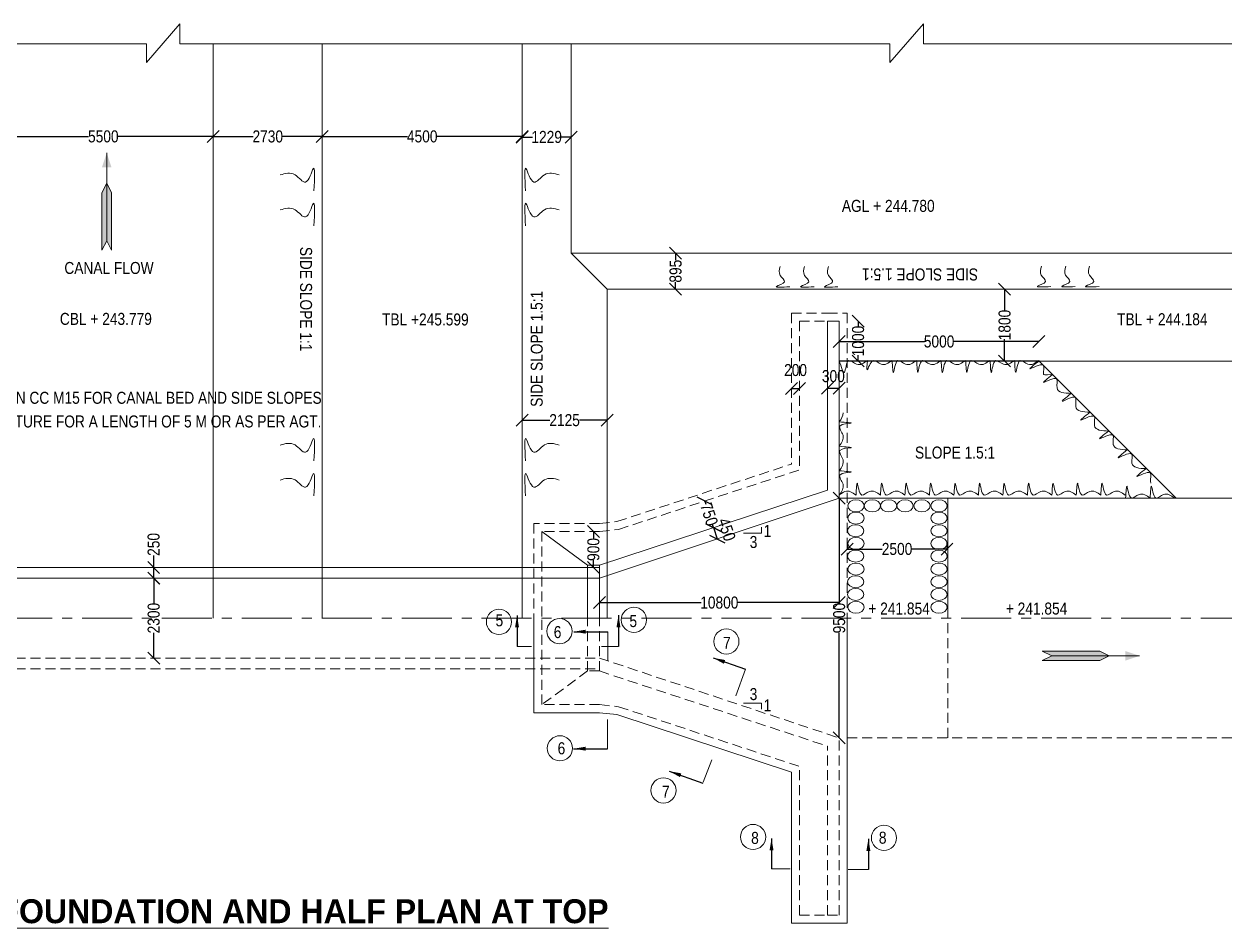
# Model space of a CAD drawing. Header units: inches. Extents: x -125809 to -33371, y 444176 to 501351.
# Drawn here: x -94381 to -64351, y 458135 to 480761 of the extents above; entities that cross this region are included whole.
import ezdxf
from ezdxf.enums import TextEntityAlignment as Align

# ---------------------------------------------------------------- set-up
doc = ezdxf.new("R2010")
doc.units = ezdxf.units.IN
doc.header["$LTSCALE"] = 1000
doc.header["$MEASUREMENT"] = 0
doc.linetypes.add('CENTER', pattern=[2, 1.25, -0.25, 0.25, -0.25])
doc.linetypes.add('HIDDEN', pattern=[0.375, 0.25, -0.125])
doc.layers.add('STEEL', color=5, linetype='Continuous')
doc.styles.add('ARIAL NARROW', font='ARIALN.TTF')
doc.styles.add('CITYBLUEPR', font='cityb___.ttf')
doc.dimstyles.new('STANDARD$0', dxfattribs={"dimscale": 88.888889, "dimtxt": 0.02, "dimasz": 0.02, "dimexe": 0.05, "dimexo": 0.1, "dimgap": 0.002, "dimtad": 2, "dimdec": 0, "dimzin": 1, "dimdsep": 46, "dimtxsty": 'Standard', "dimblk": 'OBLIQUE', "dimcen": 0.09, "dimadec": 0, "dimazin": 0, "dimtfac": 1, "dimtdec": 4, "dimtofl": 0, "dimtmove": 0, "dimatfit": 3, "dimfxl": 1, "dimtolj": 1, "dimtzin": 1, "dimarcsym": 0})
doc.dimstyles.new('STANDARD$7', dxfattribs={"dimtxt": 2, "dimasz": 2, "dimexe": 1.25, "dimexo": 0.625, "dimtad": 1, "dimdec": 0, "dimlfac": 0.5, "dimdsep": 46, "dimtxsty": 'Standard', "dimblk": 'OBLIQUE', "dimcen": 2.5, "dimadec": 0, "dimazin": 0, "dimtfac": 1, "dimtdec": 0, "dimtmove": 0, "dimatfit": 3, "dimfxl": 1, "dimtolj": 1, "dimtzin": 0, "dimarcsym": 0})

# ---------------------------------------------------------------- blocks, each defined once
blk = doc.blocks.new('_Oblique')
at = {"color": 0, "linetype": 'ByBlock', "lineweight": -2}
blk.add_line((-0.5, -0.5), (0.5, 0.5), dxfattribs=at)
blk = doc.blocks.new('*D82')
at = {"layer": 'Defpoints', "color": 0, "transparency": 16777216}
for p in [(-73507, 473326), (-73507, 473326), (-73507, 472326)]:
    blk.add_point(p, dxfattribs=at)
at = {"layer": 'STEEL', "color": 0, "lineweight": -2, "transparency": 16777216}
for p, q in [((-73508, 473326), (-73508, 473326)), ((-73507, 473326), (-73507, 473182)), ((-73507, 472326), (-73507, 472470)), ((-73508, 472326), (-73508, 472326))]:
    blk.add_line(p, q, dxfattribs=at)
at = {"layer": 'STEEL', "color": 0, "lineweight": -2, "transparency": 16777216, "xscale": 300, "yscale": 300, "zscale": 300}
for p, rotation in [((-73507, 473326), 90), ((-73507, 472326), 270)]:
    blk.add_blockref('_Oblique', p, dxfattribs=dict(at, rotation=rotation))
at = {"layer": 'STEEL', "color": 0, "lineweight": 13, "transparency": 16777216, "insert": (-73507, 472826), "char_height": 300, "attachment_point": 5, "rotation": 90, "style": 'ARIAL NARROW'}
blk.add_mtext('\\A1;1000', dxfattribs=at)
blk = doc.blocks.new('*D95')
at = {"layer": 'Defpoints', "color": 0, "transparency": 16777216}
for p in [(-80131, 468057), (-80131, 468057), (-80131, 467161)]:
    blk.add_point(p, dxfattribs=at)
at = {"layer": 'STEEL', "color": 0, "lineweight": -2, "transparency": 16777216}
for p, q in [((-80131, 468057), (-80132, 468057)), ((-80131, 468057), (-80131, 467881)), ((-80131, 467161), (-80131, 467337)), ((-80131, 467161), (-80132, 467161))]:
    blk.add_line(p, q, dxfattribs=at)
at = {"layer": 'STEEL', "color": 0, "lineweight": -2, "transparency": 16777216, "xscale": 300, "yscale": 300, "zscale": 300}
for p, rotation in [((-80131, 468057), 90), ((-80131, 467161), 270)]:
    blk.add_blockref('_Oblique', p, dxfattribs=dict(at, rotation=rotation))
at = {"layer": 'STEEL', "color": 0, "lineweight": 13, "transparency": 16777216, "insert": (-80131, 467609), "char_height": 300, "attachment_point": 5, "rotation": 90, "style": 'ARIAL NARROW'}
blk.add_mtext('\\A1;900', dxfattribs=at)
blk = doc.blocks.new('*D96')
at = {"layer": 'Defpoints', "color": 0, "transparency": 16777216}
for p in [(-77346, 468820), (-77346, 468820), (-77127, 468155)]:
    blk.add_point(p, dxfattribs=at)
at = {"layer": 'STEEL', "color": 0, "lineweight": -2, "transparency": 16777216}
for p, q in [((-77346, 468820), (-77347, 468820)), ((-77346, 468820), (-77321, 468745)), ((-77127, 468155), (-77151, 468231)), ((-77127, 468155), (-77128, 468155))]:
    blk.add_line(p, q, dxfattribs=at)
at = {"layer": 'STEEL', "color": 0, "lineweight": -2, "transparency": 16777216, "xscale": 300, "yscale": 300, "zscale": 300}
for p, rotation in [((-77346, 468820), 108.2433428618441), ((-77127, 468155), 288.2433428618442)]:
    blk.add_blockref('_Oblique', p, dxfattribs=dict(at, rotation=rotation))
at = {"layer": 'STEEL', "color": 0, "lineweight": 13, "transparency": 16777216, "insert": (-77236, 468488), "char_height": 300, "attachment_point": 5, "rotation": 288.2433, "style": 'ARIAL NARROW'}
blk.add_mtext('\\A1;750', dxfattribs=at)
blk = doc.blocks.new('*D90')
at = {"layer": 'Defpoints', "color": 0, "transparency": 16777216}
for p in [(-77127, 468155), (-77034, 467873), (-77034, 467873)]:
    blk.add_point(p, dxfattribs=at)
at = {"layer": 'STEEL', "color": 0, "lineweight": -2, "transparency": 16777216}
for p, q in [((-77127, 468155), (-77034, 467873)), ((-77126, 468156), (-77125, 468156)), ((-77033, 467874), (-77032, 467874))]:
    blk.add_line(p, q, dxfattribs=at)
at = {"layer": 'STEEL', "color": 0, "lineweight": -2, "transparency": 16777216, "xscale": 300, "yscale": 300, "zscale": 300}
for p, rotation in [((-77127, 468155), 108.2641010362653), ((-77034, 467873), 288.2641010362653)]:
    blk.add_blockref('_Oblique', p, dxfattribs=dict(at, rotation=rotation))
at = {"layer": 'STEEL', "color": 0, "lineweight": 13, "transparency": 16777216, "insert": (-76795, 468108), "char_height": 300, "attachment_point": 5, "rotation": 288.2641, "style": 'ARIAL NARROW'}
blk.add_mtext('\\A1;450', dxfattribs=at)
blk = doc.blocks.new('*D97')
at = {"layer": 'Defpoints', "color": 0, "transparency": 16777216}
for p in [(-75173, 471637), (-74973, 471637), (-74973, 471637)]:
    blk.add_point(p, dxfattribs=at)
at = {"layer": 'STEEL', "color": 0, "lineweight": -2, "transparency": 16777216}
for p, q in [((-75173, 471637), (-75173, 471638)), ((-75173, 471637), (-74973, 471637)), ((-74973, 471637), (-74973, 471638))]:
    blk.add_line(p, q, dxfattribs=at)
at = {"layer": 'STEEL', "color": 0, "lineweight": -2, "transparency": 16777216, "xscale": 300, "yscale": 300, "zscale": 300, "rotation": 180}
blk.add_blockref('_Oblique', (-75173, 471637), dxfattribs=at)
at = {"layer": 'STEEL', "color": 0, "lineweight": -2, "transparency": 16777216, "xscale": 300, "yscale": 300, "zscale": 300}
blk.add_blockref('_Oblique', (-74973, 471637), dxfattribs=at)
at = {"layer": 'STEEL', "color": 0, "lineweight": 13, "transparency": 16777216, "insert": (-75073, 472098), "char_height": 300, "attachment_point": 5, "style": 'ARIAL NARROW'}
blk.add_mtext('\\A1;200', dxfattribs=at)
blk = doc.blocks.new('*D91')
at = {"layer": 'Defpoints', "color": 0, "transparency": 16777216}
for p in [(-74273, 471646), (-73981, 471646), (-73981, 471646)]:
    blk.add_point(p, dxfattribs=at)
at = {"layer": 'STEEL', "color": 0, "lineweight": -2, "transparency": 16777216}
for p, q in [((-74273, 471647), (-74273, 471647)), ((-74273, 471646), (-73981, 471646)), ((-73981, 471647), (-73981, 471648))]:
    blk.add_line(p, q, dxfattribs=at)
at = {"layer": 'STEEL', "color": 0, "lineweight": -2, "transparency": 16777216, "xscale": 300, "yscale": 300, "zscale": 300}
for p, rotation in [((-74273, 471646), 180.0517430263183), ((-73981, 471646), 0.05174302631829449)]:
    blk.add_blockref('_Oblique', p, dxfattribs=dict(at, rotation=rotation))
at = {"layer": 'STEEL', "color": 0, "lineweight": 13, "transparency": 16777216, "insert": (-74127, 471946), "char_height": 300, "attachment_point": 5, "rotation": 0.0517, "style": 'ARIAL NARROW'}
blk.add_mtext('\\A1;300', dxfattribs=at)
blk = doc.blocks.new('*D51')
at = {"layer": 'Defpoints', "color": 0, "transparency": 16777216}
for p in [(-73981, 472327), (-68981, 472327), (-68981, 472327)]:
    blk.add_point(p, dxfattribs=at)
at = {"layer": 'STEEL', "color": 0, "lineweight": -2, "transparency": 16777216}
for p, q in [((-73981, 472336), (-73981, 472331)), ((-73981, 472327), (-68981, 472327)), ((-68981, 472336), (-68981, 472331))]:
    blk.add_line(p, q, dxfattribs=at)
at = {"layer": 'STEEL', "color": 0, "lineweight": -2, "transparency": 16777216, "xscale": 1.777777777777778, "yscale": 1.777777777777778, "zscale": 1.777777777777778, "rotation": 180}
blk.add_blockref('_Oblique', (-73981, 472327), dxfattribs=at)
at = {"layer": 'STEEL', "color": 0, "lineweight": -2, "transparency": 16777216, "xscale": 1.777777777777778, "yscale": 1.777777777777778, "zscale": 1.777777777777778}
blk.add_blockref('_Oblique', (-68981, 472327), dxfattribs=at)
at = {"layer": 'STEEL', "color": 0, "lineweight": 13, "transparency": 16777216, "insert": (-71481, 472328), "char_height": 1.78, "attachment_point": 5}
blk.add_mtext('\\A1;5000', dxfattribs=at)
blk = doc.blocks.new('*D52')
at = {"layer": 'Defpoints', "color": 0, "transparency": 16777216}
for p in [(-95146, 477946), (-89646, 477946), (-89646, 477945)]:
    blk.add_point(p, dxfattribs=at)
at = {"layer": 'STEEL', "color": 0, "lineweight": -2, "transparency": 16777216}
for p, q in [((-95146, 477947), (-95146, 477948)), ((-95146, 477946), (-92763, 477946)), ((-89646, 477946), (-92028, 477946)), ((-89646, 477946), (-89646, 477948))]:
    blk.add_line(p, q, dxfattribs=at)
at = {"layer": 'STEEL', "color": 0, "lineweight": -2, "transparency": 16777216, "xscale": 300, "yscale": 300, "zscale": 300, "rotation": 180}
blk.add_blockref('_Oblique', (-95146, 477946), dxfattribs=at)
at = {"layer": 'STEEL', "color": 0, "lineweight": -2, "transparency": 16777216, "xscale": 300, "yscale": 300, "zscale": 300}
blk.add_blockref('_Oblique', (-89646, 477946), dxfattribs=at)
at = {"layer": 'STEEL', "color": 0, "lineweight": 13, "transparency": 16777216, "insert": (-92396, 477946), "char_height": 300, "attachment_point": 5, "style": 'ARIAL NARROW'}
blk.add_mtext('\\A1;5500', dxfattribs=at)
blk = doc.blocks.new('*D54')
at = {"layer": 'Defpoints', "color": 0, "transparency": 16777216}
for p in [(-89646, 477945), (-86916, 477946), (-86916, 477945)]:
    blk.add_point(p, dxfattribs=at)
at = {"layer": 'STEEL', "color": 0, "lineweight": -2, "transparency": 16777216}
for p, q in [((-89646, 477945), (-88650, 477945)), ((-89646, 477944), (-89646, 477944)), ((-86916, 477945), (-87911, 477945)), ((-86916, 477946), (-86916, 477944))]:
    blk.add_line(p, q, dxfattribs=at)
at = {"layer": 'STEEL', "color": 0, "lineweight": -2, "transparency": 16777216, "xscale": 300, "yscale": 300, "zscale": 300, "rotation": 180}
blk.add_blockref('_Oblique', (-89646, 477945), dxfattribs=at)
at = {"layer": 'STEEL', "color": 0, "lineweight": -2, "transparency": 16777216, "xscale": 300, "yscale": 300, "zscale": 300}
blk.add_blockref('_Oblique', (-86916, 477945), dxfattribs=at)
at = {"layer": 'STEEL', "color": 0, "lineweight": 13, "transparency": 16777216, "insert": (-88281, 477945), "char_height": 300, "attachment_point": 5, "style": 'ARIAL NARROW'}
blk.add_mtext('\\A1;2730', dxfattribs=at)
blk = doc.blocks.new('*D55')
at = {"layer": 'Defpoints', "color": 0, "transparency": 16777216}
for p in [(-86916, 477946), (-81916, 477946), (-81916, 477946)]:
    blk.add_point(p, dxfattribs=at)
at = {"layer": 'STEEL', "color": 0, "lineweight": -2, "transparency": 16777216}
for p, q in [((-86916, 477947), (-86916, 477948)), ((-86916, 477946), (-84788, 477946)), ((-81916, 477946), (-84043, 477946)), ((-81916, 477947), (-81916, 477948))]:
    blk.add_line(p, q, dxfattribs=at)
at = {"layer": 'STEEL', "color": 0, "lineweight": -2, "transparency": 16777216, "xscale": 300, "yscale": 300, "zscale": 300, "rotation": 180}
blk.add_blockref('_Oblique', (-86916, 477946), dxfattribs=at)
at = {"layer": 'STEEL', "color": 0, "lineweight": -2, "transparency": 16777216, "xscale": 300, "yscale": 300, "zscale": 300}
blk.add_blockref('_Oblique', (-81916, 477946), dxfattribs=at)
at = {"layer": 'STEEL', "color": 0, "lineweight": 13, "transparency": 16777216, "insert": (-84416, 477946), "char_height": 300, "attachment_point": 5, "style": 'ARIAL NARROW'}
blk.add_mtext('\\A1;4500', dxfattribs=at)
blk = doc.blocks.new('*D56')
at = {"layer": 'Defpoints', "color": 0, "transparency": 16777216}
for p in [(-73981, 472819), (-68981, 472813), (-68981, 472813)]:
    blk.add_point(p, dxfattribs=at)
at = {"layer": 'STEEL', "color": 0, "lineweight": -2, "transparency": 16777216}
for p, q in [((-73981, 472819), (-73981, 472812)), ((-73981, 472813), (-71848, 472813)), ((-68981, 472813), (-71113, 472813)), ((-68981, 472813), (-68981, 472814))]:
    blk.add_line(p, q, dxfattribs=at)
at = {"layer": 'STEEL', "color": 0, "lineweight": -2, "transparency": 16777216, "xscale": 300, "yscale": 300, "zscale": 300, "rotation": 180}
blk.add_blockref('_Oblique', (-73981, 472813), dxfattribs=at)
at = {"layer": 'STEEL', "color": 0, "lineweight": -2, "transparency": 16777216, "xscale": 300, "yscale": 300, "zscale": 300}
blk.add_blockref('_Oblique', (-68981, 472813), dxfattribs=at)
at = {"layer": 'STEEL', "color": 0, "lineweight": 13, "transparency": 16777216, "insert": (-71481, 472813), "char_height": 300, "attachment_point": 5, "style": 'ARIAL NARROW'}
blk.add_mtext('\\A1;5000', dxfattribs=at)
blk = doc.blocks.new('*D59')
at = {"layer": 'Defpoints', "color": 0, "transparency": 16777216}
for p in [(-79981, 466278), (-73981, 466278), (-73981, 466278)]:
    blk.add_point(p, dxfattribs=at)
at = {"layer": 'STEEL', "color": 0, "lineweight": -2, "transparency": 16777216}
for p, q in [((-79981, 466278), (-79981, 466279)), ((-79981, 466278), (-77432, 466278)), ((-73981, 466278), (-76529, 466278)), ((-73981, 466278), (-73981, 466279))]:
    blk.add_line(p, q, dxfattribs=at)
at = {"layer": 'STEEL', "color": 0, "lineweight": -2, "transparency": 16777216, "xscale": 300, "yscale": 300, "zscale": 300, "rotation": 180}
blk.add_blockref('_Oblique', (-79981, 466278), dxfattribs=at)
at = {"layer": 'STEEL', "color": 0, "lineweight": -2, "transparency": 16777216, "xscale": 300, "yscale": 300, "zscale": 300}
blk.add_blockref('_Oblique', (-73981, 466278), dxfattribs=at)
at = {"layer": 'STEEL', "color": 0, "lineweight": 13, "transparency": 16777216, "insert": (-76981, 466278), "char_height": 300, "attachment_point": 5, "style": 'ARIAL NARROW'}
blk.add_mtext('\\A1;10800', dxfattribs=at)
blk = doc.blocks.new('*D60')
at = {"layer": 'Defpoints', "color": 0, "transparency": 16777216}
for p in [(-73783, 467750), (-73783, 467620), (-71283, 467802)]:
    blk.add_point(p, dxfattribs=at)
at = {"layer": 'STEEL', "color": 0, "lineweight": -2, "transparency": 16777216}
for p, q in [((-73783, 467749), (-73783, 467618)), ((-73783, 467620), (-72903, 467620)), ((-71283, 467620), (-72163, 467620)), ((-71283, 467801), (-71283, 467618))]:
    blk.add_line(p, q, dxfattribs=at)
at = {"layer": 'STEEL', "color": 0, "lineweight": -2, "transparency": 16777216, "xscale": 300, "yscale": 300, "zscale": 300, "rotation": 180}
blk.add_blockref('_Oblique', (-73783, 467620), dxfattribs=at)
at = {"layer": 'STEEL', "color": 0, "lineweight": -2, "transparency": 16777216, "xscale": 300, "yscale": 300, "zscale": 300}
blk.add_blockref('_Oblique', (-71283, 467620), dxfattribs=at)
at = {"layer": 'STEEL', "color": 0, "lineweight": 13, "transparency": 16777216, "insert": (-72533, 467620), "char_height": 300, "attachment_point": 5, "style": 'ARIAL NARROW'}
blk.add_mtext('\\A1;2500', dxfattribs=at)
blk = doc.blocks.new('*D63')
at = {"layer": 'Defpoints', "color": 0, "transparency": 16777216}
for p in [(-69841, 474126), (-69841, 474126), (-69841, 472326)]:
    blk.add_point(p, dxfattribs=at)
at = {"layer": 'STEEL', "color": 0, "lineweight": -2, "transparency": 16777216}
for p, q in [((-69842, 474126), (-69842, 474126)), ((-69841, 474126), (-69841, 473582)), ((-69841, 472326), (-69841, 472870)), ((-69842, 472326), (-69842, 472326))]:
    blk.add_line(p, q, dxfattribs=at)
at = {"layer": 'STEEL', "color": 0, "lineweight": -2, "transparency": 16777216, "xscale": 300, "yscale": 300, "zscale": 300}
for p, rotation in [((-69841, 474126), 90), ((-69841, 472326), 270)]:
    blk.add_blockref('_Oblique', p, dxfattribs=dict(at, rotation=rotation))
at = {"layer": 'STEEL', "color": 0, "lineweight": 13, "transparency": 16777216, "insert": (-69841, 473226), "char_height": 300, "attachment_point": 5, "rotation": 90, "style": 'ARIAL NARROW'}
blk.add_mtext('\\A1;1800', dxfattribs=at)
blk = doc.blocks.new('*D102')
at = {"layer": 'Defpoints', "color": 0, "transparency": 16777216}
for p in [(-81916, 477932), (-80687, 477932), (-80687, 477932)]:
    blk.add_point(p, dxfattribs=at)
at = {"layer": 'STEEL', "color": 0, "lineweight": -2, "transparency": 16777216}
for p, q in [((-81916, 477933), (-81916, 477933)), ((-81916, 477932), (-81658, 477932)), ((-80687, 477932), (-80944, 477932)), ((-80687, 477933), (-80687, 477933))]:
    blk.add_line(p, q, dxfattribs=at)
at = {"layer": 'STEEL', "color": 0, "lineweight": -2, "transparency": 16777216, "xscale": 300, "yscale": 300, "zscale": 300, "rotation": 180}
blk.add_blockref('_Oblique', (-81916, 477932), dxfattribs=at)
at = {"layer": 'STEEL', "color": 0, "lineweight": -2, "transparency": 16777216, "xscale": 300, "yscale": 300, "zscale": 300}
blk.add_blockref('_Oblique', (-80687, 477932), dxfattribs=at)
at = {"layer": 'STEEL', "color": 0, "lineweight": 13, "transparency": 16777216, "insert": (-81301, 477932), "char_height": 300, "attachment_point": 5, "style": 'ARIAL NARROW'}
blk.add_mtext('\\A1;1229', dxfattribs=at)
blk = doc.blocks.new('*D103')
at = {"layer": 'Defpoints', "color": 0, "transparency": 16777216}
for p in [(-81916, 470844), (-79791, 470844), (-79791, 470844)]:
    blk.add_point(p, dxfattribs=at)
at = {"layer": 'STEEL', "color": 0, "lineweight": -2, "transparency": 16777216}
for p, q in [((-81916, 470845), (-81916, 470846)), ((-81916, 470844), (-81224, 470844)), ((-79791, 470844), (-80482, 470844)), ((-79791, 470845), (-79791, 470846))]:
    blk.add_line(p, q, dxfattribs=at)
at = {"layer": 'STEEL', "color": 0, "lineweight": -2, "transparency": 16777216, "xscale": 300, "yscale": 300, "zscale": 300, "rotation": 180}
blk.add_blockref('_Oblique', (-81916, 470844), dxfattribs=at)
at = {"layer": 'STEEL', "color": 0, "lineweight": -2, "transparency": 16777216, "xscale": 300, "yscale": 300, "zscale": 300}
blk.add_blockref('_Oblique', (-79791, 470844), dxfattribs=at)
at = {"layer": 'STEEL', "color": 0, "lineweight": 13, "transparency": 16777216, "insert": (-80853, 470844), "char_height": 300, "attachment_point": 5, "style": 'ARIAL NARROW'}
blk.add_mtext('\\A1;2125', dxfattribs=at)
blk = doc.blocks.new('*D104')
at = {"layer": 'Defpoints', "color": 0, "transparency": 16777216}
for p in [(-78074, 475021), (-78074, 475021), (-78074, 474126)]:
    blk.add_point(p, dxfattribs=at)
at = {"layer": 'STEEL', "color": 0, "lineweight": -2, "transparency": 16777216}
for p, q in [((-78075, 475021), (-78075, 475021)), ((-78074, 475021), (-78074, 474847)), ((-78074, 474126), (-78074, 474300)), ((-78075, 474126), (-78075, 474126))]:
    blk.add_line(p, q, dxfattribs=at)
at = {"layer": 'STEEL', "color": 0, "lineweight": -2, "transparency": 16777216, "xscale": 300, "yscale": 300, "zscale": 300}
for p, rotation in [((-78074, 475021), 90), ((-78074, 474126), 270)]:
    blk.add_blockref('_Oblique', p, dxfattribs=dict(at, rotation=rotation))
at = {"layer": 'STEEL', "color": 0, "lineweight": 13, "transparency": 16777216, "insert": (-78074, 474574), "char_height": 300, "attachment_point": 5, "rotation": 90, "style": 'ARIAL NARROW'}
blk.add_mtext('\\A1;895', dxfattribs=at)
blk = doc.blocks.new('*D109')
at = {"layer": 'Defpoints', "color": 0, "transparency": 16777216}
for p in [(-91135, 466891), (-91135, 466891), (-91135, 464891)]:
    blk.add_point(p, dxfattribs=at)
at = {"layer": 'STEEL', "color": 0, "lineweight": -2, "transparency": 16777216}
for p, q in [((-91135, 466891), (-91136, 466891)), ((-91135, 466891), (-91135, 466261)), ((-91135, 464891), (-91135, 465521)), ((-91135, 464891), (-91136, 464891))]:
    blk.add_line(p, q, dxfattribs=at)
at = {"layer": 'STEEL', "color": 0, "lineweight": -2, "transparency": 16777216, "xscale": 300, "yscale": 300, "zscale": 300}
for p, rotation in [((-91135, 466891), 90), ((-91135, 464891), 270)]:
    blk.add_blockref('_Oblique', p, dxfattribs=dict(at, rotation=rotation))
at = {"layer": 'STEEL', "color": 0, "lineweight": 13, "transparency": 16777216, "insert": (-91135, 465891), "char_height": 300, "attachment_point": 5, "rotation": 90, "style": 'ARIAL NARROW'}
blk.add_mtext('\\A1;2300', dxfattribs=at)
blk = doc.blocks.new('*D110')
at = {"layer": 'Defpoints', "color": 0, "transparency": 16777216}
for p in [(-91136, 467161), (-91136, 467161), (-91136, 466891)]:
    blk.add_point(p, dxfattribs=at)
at = {"layer": 'STEEL', "color": 0, "lineweight": -2, "transparency": 16777216}
for p, q in [((-91136, 467161), (-91136, 467461)), ((-91136, 467161), (-91137, 467161)), ((-91136, 466891), (-91136, 467161)), ((-91136, 466891), (-91137, 466891))]:
    blk.add_line(p, q, dxfattribs=at)
at = {"layer": 'STEEL', "color": 0, "lineweight": -2, "transparency": 16777216, "xscale": 300, "yscale": 300, "zscale": 300}
for p, rotation in [((-91136, 467161), 90), ((-91136, 466891), 270)]:
    blk.add_blockref('_Oblique', p, dxfattribs=dict(at, rotation=rotation))
at = {"layer": 'STEEL', "color": 0, "lineweight": 13, "transparency": 16777216, "insert": (-91136, 467735), "char_height": 300, "attachment_point": 5, "rotation": 90, "style": 'ARIAL NARROW'}
blk.add_mtext('\\A1;250', dxfattribs=at)
blk = doc.blocks.new('*D111')
at = {"layer": 'Defpoints', "color": 0, "transparency": 16777216}
for p in [(-73981, 468891), (-73981, 462891), (-73981, 462891)]:
    blk.add_point(p, dxfattribs=at)
at = {"layer": 'STEEL', "color": 0, "lineweight": -2, "transparency": 16777216}
for p, q in [((-73981, 468891), (-73982, 468891)), ((-73981, 468891), (-73981, 466259)), ((-73981, 462891), (-73981, 465523)), ((-73981, 462891), (-73982, 462891))]:
    blk.add_line(p, q, dxfattribs=at)
at = {"layer": 'STEEL', "color": 0, "lineweight": -2, "transparency": 16777216, "xscale": 300, "yscale": 300, "zscale": 300}
for p, rotation in [((-73981, 468891), 90), ((-73981, 462891), 270)]:
    blk.add_blockref('_Oblique', p, dxfattribs=dict(at, rotation=rotation))
at = {"layer": 'STEEL', "color": 0, "lineweight": 13, "transparency": 16777216, "insert": (-73981, 465891), "char_height": 300, "attachment_point": 5, "rotation": 90, "style": 'ARIAL NARROW'}
blk.add_mtext('\\A1;9500', dxfattribs=at)

msp = doc.modelspace()

# ---------------------------------------------------------------- hatches: boundary and pattern name
at = {"layer": 'STEEL', "lineweight": 13}
h = msp.add_hatch(color=7, dxfattribs=at)
h.paths.add_polyline_path([(-92431.3, 475336), (-92431.3, 475096), (-92311.3, 475336), (-92311.3, 476776), (-92431.3, 476536)])
h.paths.add_polyline_path([(-92431.3, 477172.5), (-92311.3, 477172.5), (-92311.3, 477532.5)])
h = msp.add_hatch(color=7, dxfattribs=at)
h.paths.add_polyline_path([(-92191.3, 476536), (-92311.3, 476776), (-92311.3, 475336), (-92191.3, 475096), (-92191.3, 475336)])
h.paths.add_polyline_path([(-92311.3, 477172.5), (-92191.3, 477172.5), (-92311.3, 477532.5), (-92311.3, 477472.5)])
h = msp.add_hatch(color=7, dxfattribs=at)
h.paths.add_polyline_path([(-68660.8, 465067), (-68900.8, 465067), (-68660.8, 464947), (-67220.8, 464947), (-67460.8, 465067)])
h.paths.add_polyline_path([(-66824.3, 465067), (-66824.3, 464947), (-66464.3, 464947)])
h = msp.add_hatch(color=7, dxfattribs=at)
h.paths.add_polyline_path([(-67460.8, 464827), (-67220.8, 464947), (-68660.8, 464947), (-68900.8, 464827), (-68660.8, 464827)])
h.paths.add_polyline_path([(-66824.3, 464947), (-66824.3, 464827), (-66464.3, 464947), (-66524.3, 464947)])

# ---------------------------------------------------------------- linework, layer by layer
at = {"color": 7, "lineweight": 13}
for p, q in [((-90478.6, 480760.8), (-91318.6, 479800.8)), ((-90478.6, 480263.4), (-90478.6, 480760.8)), ((-71874.4, 480760.8), (-72714.4, 479800.8)), ((-71874.4, 480263.4), (-71874.4, 480760.8)), ((-91318.6, 479800.8), (-91318.6, 480263.4)), ((-72714.4, 479800.8), (-72714.4, 480263.4))]:
    msp.add_line(p, q, dxfattribs=at)
at = {"color": 7, "linetype": 'HIDDEN', "lineweight": 13}
for p, q in [((-75172.7, 473526), (-75172.7, 469747.1)), ((-75172.7, 473526), (-74272.7, 473526)), ((-74972.7, 473326), (-74972.7, 469602.5)), ((-74972.7, 473326), (-74272.7, 473326)), ((-74272.7, 473526), (-73780.5, 473526)), ((-73780.5, 473526), (-73780.5, 465891)), ((-79543.2, 468306.5), (-75172.7, 469747.1)), ((-79500.5, 468110), (-74972.7, 469602.5)), ((-81620.5, 468258.3), (-81620.5, 465891)), ((-79980.5, 468258.3), (-81620.5, 468258.3)), ((-79980.5, 468258.3), (-79543.2, 468306.5)), ((-81420.5, 468057.1), (-81420.5, 465891)), ((-79980.5, 468057.1), (-81420.5, 468057.1)), ((-79980.5, 468057.1), (-79500.5, 468110)), ((-81420.5, 463724.9), (-81420.5, 465891)), ((-80280.5, 464567.2), (-80280.5, 465891)), ((-79980.5, 464567.2), (-79980.5, 465891)), ((-71264.6, 462891), (-71264.6, 465891)), ((-101716.5, 464891), (-79980.5, 464891)), ((-79980.5, 464891), (-73980.5, 462891)), ((-101716.5, 464621), (-79980.5, 464621)), ((-80280.5, 464567.2), (-81420.5, 463724.9)), ((-79980.5, 464567.2), (-80280.5, 464567.2)), ((-79980.5, 464567.2), (-74272.7, 462685.8)), ((-79980.5, 463724.9), (-81420.5, 463724.9)), ((-79980.5, 463724.9), (-79500.5, 463672)), ((-79500.5, 463672), (-74972.7, 462179.5)), ((-73980.5, 458456), (-73980.5, 462891)), ((-73780.5, 462891), (-62658.6, 462891)), ((-74272.7, 458456), (-74272.7, 462685.8)), ((-74972.7, 458456), (-74972.7, 462179.5)), ((-74972.7, 458456), (-74272.7, 458456)), ((-74272.7, 458456), (-73980.5, 458456))]:
    msp.add_line(p, q, dxfattribs=at)
at = {"color": 7, "linetype": 'ByBlock', "lineweight": 13}
for p, q in [((-68980.5, 472326), (-65545.5, 468891)), ((-73980.5, 471181), (-73980.5, 468891)), ((-73980.5, 468891), (-73580.5, 468891))]:
    msp.add_line(p, q, dxfattribs=at)
at = {"color": 7, "linetype": 'CENTER', "lineweight": 13}
msp.add_line((-118928.1, 465891), (-58093.1, 465891), dxfattribs=at)
at = {"color": 7, "lineweight": 13}
for points in [[(-73268.9, 472341.1), (-73546.1, 472245.8), (-73738.1, 472336.5), (-73846.8, 472043.5), (-73980.5, 472341.1)], [(-72656.3, 472341.1), (-72933.5, 472245.8), (-73125.5, 472336.5), (-73280.9, 472104.6), (-73268.9, 472341.1)], [(-72043.6, 472341.1), (-72320.9, 472245.8), (-72512.8, 472336.5), (-72621.6, 472043.5), (-72656.3, 472341.1)], [(-71431, 472341.1), (-71708.2, 472245.8), (-71900.2, 472336.5), (-72008.9, 472043.5), (-72043.6, 472341.1)], [(-70818.4, 472341.1), (-71095.6, 472245.8), (-71287.6, 472336.5), (-71396.3, 472043.5), (-71431, 472341.1)], [(-70205.8, 472341.1), (-70483, 472245.8), (-70675, 472336.5), (-70783.7, 472043.5), (-70818.4, 472341.1)], [(-69593.1, 472341.1), (-69870.4, 472245.8), (-70062.3, 472336.5), (-70171.1, 472043.5), (-70205.8, 472341.1)], [(-68980.5, 472341.1), (-69257.7, 472245.8), (-69449.7, 472336.5), (-69558.4, 472043.5), (-69593.1, 472341.1)], [(-68174.5, 471514.8), (-68529.8, 471655.5), (-68539.3, 471879.7), (-68867.3, 471787.4), (-68642.5, 471985.4)], [(-67706.5, 471044.3), (-68061.8, 471184.9), (-68071.3, 471409.1), (-68399.3, 471316.8), (-68174.5, 471514.8)], [(-67238.5, 470573.7), (-67593.8, 470714.3), (-67603.3, 470938.5), (-67931.3, 470846.3), (-67706.5, 471044.3)], [(-73980.5, 470191.3), (-73885.2, 470468.5), (-73962.2, 470696.5), (-73682.9, 470769.2), (-73980.5, 470803.9)], [(-66770.5, 470103.1), (-67125.8, 470243.7), (-67135.3, 470468), (-67463.3, 470375.7), (-67238.5, 470573.7)], [(-73980.5, 469578.6), (-73885.2, 469855.8), (-73962.2, 470083.9), (-73682.9, 470156.6), (-73980.5, 470191.3)], [(-66302.4, 469632.5), (-66657.8, 469773.1), (-66667.3, 469997.4), (-66995.3, 469905.1), (-66770.5, 470103.1)], [(-73980.5, 468966), (-73885.2, 469243.2), (-73962.2, 469471.2), (-73682.9, 469543.9), (-73980.5, 469578.6)], [(-72947.4, 468966), (-73224.6, 469061.3), (-73416.6, 468970.6), (-73525.3, 469263.6), (-73560, 468966)], [(-72334.8, 468966), (-72612, 469061.3), (-72804, 468970.6), (-72912.7, 469263.6), (-72947.4, 468966)], [(-71722.2, 468966), (-71999.4, 469061.3), (-72191.4, 468970.6), (-72300.1, 469263.6), (-72334.8, 468966)], [(-71109.5, 468966), (-71386.7, 469061.3), (-71578.7, 468970.6), (-71687.5, 469263.6), (-71722.2, 468966)], [(-70496.9, 468966), (-70774.1, 469061.3), (-70966.1, 468970.6), (-71074.8, 469263.6), (-71109.5, 468966)], [(-69884.3, 468966), (-70161.5, 469061.3), (-70353.5, 468970.6), (-70462.2, 469263.6), (-70496.9, 468966)], [(-69271.6, 468966), (-69548.9, 469061.3), (-69740.8, 468970.6), (-69849.6, 469263.6), (-69884.3, 468966)], [(-68659, 468966), (-68936.2, 469061.3), (-69128.2, 468970.6), (-69236.9, 469263.6), (-69271.6, 468966)], [(-68046.4, 468966), (-68323.6, 469061.3), (-68515.6, 468970.6), (-68624.3, 469263.6), (-68659, 468966)], [(-67433.8, 468966), (-67711, 469061.3), (-67903, 468970.6), (-68011.7, 469263.6), (-68046.4, 468966)], [(-66821.1, 468966), (-67098.4, 469061.3), (-67290.3, 468970.6), (-67399.1, 469263.6), (-67433.8, 468966)], [(-66199.3, 468891), (-66476.5, 468986.3), (-66668.5, 468895.6), (-66777.2, 469188.6), (-66811.9, 468891)], [(-65586.6, 468891), (-65863.9, 468986.3), (-66055.8, 468895.6), (-66164.6, 469188.6), (-66199.3, 468891)]]:
    msp.add_spline(points, degree=3, dxfattribs=at)
for points, knots in [([(-68642.5, 471985.4), (-68862.2, 471970.9), (-68886.3, 472050), (-68779, 472362.9), (-69379.7, 472009.7), (-69107.8, 472225.2), (-68980.5, 472326)], [342.3117145, 342.3117145, 342.3117145, 342.3117145, 382.1225214, 606.5556373, 947.2807871, 1246.8666075, 1246.8666075, 1246.8666075, 1246.8666075]), ([(-67115, 470207.8), (-67120.1, 470218.6), (-67144.2, 470297.7), (-67036.9, 470610.6), (-67637.7, 470257.4), (-67365.7, 470472.9), (-67238.5, 470573.7)], [342.3117145, 342.3117145, 342.3117145, 342.3117145, 382.1225214, 606.5556373, 947.2807871, 1246.8666075, 1246.8666075, 1246.8666075, 1246.8666075]), ([(-66179, 469266.7), (-66184.1, 469277.4), (-66208.2, 469356.6), (-66100.9, 469669.4), (-66701.6, 469316.3), (-66429.7, 469531.7), (-66302.4, 469632.5)], [342.3117145, 342.3117145, 342.3117145, 342.3117145, 382.1225214, 606.5556373, 947.2807871, 1246.8666075, 1246.8666075, 1246.8666075, 1246.8666075]), ([(-73560, 468966), (-73650.4, 469032.2), (-73787.1, 469132.3), (-73937.5, 468996.3), (-73980.5, 468977)], [0, 0, 0, 0, 293.152296, 443.2351959, 443.2351959, 443.2351959, 443.2351959])]:
    msp.add_open_spline(points, degree=3, knots=knots, dxfattribs=at)
msp.add_open_spline([(-73980.5, 470803.9), (-73929.9, 470875.2), (-73879.3, 470946.5), (-73877.8, 471025.3)], degree=3, dxfattribs=at)
at = {"layer": 'STEEL', "color": 7, "lineweight": 13}
for p, q in [((-91318.6, 480263.4), (-104107, 480263.4)), ((-79282.8, 480263.4), (-90478.6, 480263.4)), ((-89645.5, 480263.4), (-89645.5, 465891)), ((-86915.5, 480263.4), (-86915.5, 465891)), ((-86915.5, 480263.4), (-86915.5, 465891)), ((-81915.5, 480263.4), (-81915.5, 465891)), ((-80686.5, 480263.4), (-80686.5, 475021)), ((-72714.4, 480263.4), (-79282.8, 480263.4)), ((-62658.6, 480263.4), (-71874.4, 480263.4)), ((-69479.4, 480263.4), (-71874.4, 480263.4)), ((-92311.3, 477532.5), (-92311.3, 475336)), ((-92431.3, 476536), (-92311.3, 476776)), ((-92191.3, 476536), (-92311.3, 476776)), ((-92431.3, 475336), (-92431.3, 476536)), ((-92191.3, 475336), (-92191.3, 476536)), ((-92311.3, 475336), (-92431.3, 475096)), ((-92431.3, 475096), (-92431.3, 475336)), ((-92311.3, 475336), (-92191.3, 475096)), ((-92191.3, 475096), (-92191.3, 475336)), ((-80686.5, 475021), (-62658.6, 475021)), ((-79790.5, 474126), (-80686.5, 475021)), ((-79790.5, 474126), (-62658.6, 474126)), ((-79790.5, 474126), (-79790.5, 465891)), ((-74272.7, 473326), (-73980.5, 473326)), ((-74272.7, 473326), (-74272.7, 469096.2)), ((-73980.5, 473326), (-73980.5, 468891)), ((-73980.5, 472326), (-62658.6, 472326)), ((-73980.5, 471181), (-73980.5, 468851)), ((-79980.5, 467214.8), (-74272.7, 469096.2)), ((-79980.5, 466891), (-73980.5, 468891)), ((-73780.5, 468891), (-62658.6, 468891)), ((-71264.6, 465891), (-71264.6, 468891)), ((-75923.9, 468019.5), (-75923.9, 468169.5)), ((-80280.5, 467214.8), (-81420.5, 468057.1)), ((-76373.9, 468019.5), (-75923.9, 468019.5)), ((-101716.5, 467161), (-79980.5, 467161)), ((-80280.5, 467214.8), (-80280.5, 465891)), ((-79980.5, 467214.8), (-80280.5, 467214.8)), ((-79980.5, 467214.8), (-79980.5, 465891)), ((-101716.5, 466891), (-79980.5, 466891)), ((-81620.5, 463523.7), (-81620.5, 465891)), ((-73780.5, 458256), (-73780.5, 465891)), ((-79773, 465550.8), (-79773, 464822.4)), ((-81680.4, 465177.5), (-82043.3, 465177.5)), ((-79503.8, 465179.4), (-79931.4, 465179.4)), ((-68660.8, 464947), (-68900.8, 465067)), ((-68900.8, 465067), (-68660.8, 465067)), ((-68660.8, 464947), (-68900.8, 464827)), ((-68660.8, 465067), (-67460.8, 465067)), ((-66464.3, 464947), (-68660.8, 464947)), ((-67460.8, 465067), (-67220.8, 464947)), ((-67460.8, 464827), (-67220.8, 464947)), ((-76570.2, 463946.1), (-76322.2, 464612.8)), ((-68900.8, 464827), (-68660.8, 464827)), ((-68660.8, 464827), (-67460.8, 464827)), ((-76373.9, 463762.5), (-75923.9, 463762.5)), ((-75923.9, 463762.5), (-75923.9, 463612.5)), ((-79980.5, 463523.7), (-81620.5, 463523.7)), ((-79980.5, 463523.7), (-79543.2, 463475.5)), ((-79543.2, 463475.5), (-75172.7, 462034.9)), ((-79774.9, 463351.2), (-79774.9, 462622.2)), ((-77382.3, 461780.8), (-77171.9, 462346.3)), ((-75172.7, 458256), (-75172.7, 462034.9)), ((-75674.9, 459612.1), (-75210, 459612.1)), ((-73753, 459603.1), (-73249.9, 459603.1)), ((-75172.7, 458256), (-74272.7, 458256)), ((-74272.7, 458256), (-73780.5, 458256))]:
    msp.add_line(p, q, dxfattribs=at)
for centre in [(-82495, 465796.2), (-79117.8, 465847.6), (-80978.9, 465563.5), (-76803.7, 465306.3), (-80969.8, 462632.2), (-78378.7, 461578.5), (-76135.9, 460412.9), (-72860.2, 460390.4)]:
    msp.add_circle(centre, 315.2, dxfattribs=at)
at = {"layer": 'STEEL', "color": 7, "lineweight": 13, "extrusion": (0, 0, -1)}
for centre in [(-73561.2, 468700.7), (-73152.7, 468700.7), (-72744.3, 468700.7), (-72330.4, 468700.7), (-71911.2, 468700.7), (-71483.8, 468700.7), (-73561.2, 468393.7), (-71483.8, 468393.7), (-73568.5, 468076.4), (-71483.8, 468076.4), (-73561.2, 467759.6), (-71483.8, 467759.6), (-73568.5, 467442.3), (-71483.8, 467442.3), (-73561.2, 467118.6), (-71483.8, 467118.6), (-73568.5, 466801.3), (-71483.8, 466801.3), (-73568.5, 466484.8), (-71483.8, 466484.8), (-73561.2, 466161.1), (-71483.8, 466161.1)]:
    msp.add_ellipse(centre, major_axis=(204.2, 0), ratio=0.7346809, dxfattribs=at)
at = {"layer": 'STEEL', "color": 7, "lineweight": 13}
for points in [[(-87970.9, 476983.1), (-87598, 476985.2), (-87334.4, 476806.1), (-87142.5, 477136.5), (-87124.5, 476586.5)], [(-80985, 476983.1), (-81357.9, 476985.2), (-81621.5, 476806.1), (-81813.4, 477136.5), (-81831.4, 476586.5)], [(-87970.9, 476108.2), (-87598, 476110.3), (-87334.4, 475931.1), (-87142.5, 476261.6), (-87124.5, 475711.6)], [(-80985, 476108.2), (-81357.9, 476110.3), (-81621.5, 475931.1), (-81813.4, 476261.6), (-81831.4, 475711.6)], [(-75456.6, 474690.6), (-75457.8, 474466.8), (-75350.3, 474308.7), (-75548.6, 474193.6), (-75218.6, 474182.8)], [(-74847.4, 474690.6), (-74848.6, 474466.8), (-74741.1, 474308.7), (-74939.4, 474193.6), (-74609.4, 474182.8)], [(-74251.1, 474690.6), (-74252.4, 474466.8), (-74144.9, 474308.7), (-74343.2, 474193.6), (-74013.2, 474182.8)], [(-68922, 474697.6), (-68923.3, 474473.8), (-68815.8, 474315.7), (-69014.1, 474200.6), (-68684.1, 474189.8)], [(-68312.8, 474697.6), (-68314.1, 474473.8), (-68206.6, 474315.7), (-68404.9, 474200.6), (-68074.9, 474189.8)], [(-67716.6, 474697.6), (-67717.8, 474473.8), (-67610.3, 474315.7), (-67808.6, 474200.6), (-67478.6, 474189.8)], [(-87970.9, 470222.1), (-87598, 470224.2), (-87334.4, 470045.1), (-87142.5, 470375.5), (-87124.5, 469825.5)], [(-80985, 470222.1), (-81357.9, 470224.2), (-81621.5, 470045.1), (-81813.4, 470375.5), (-81831.4, 469825.5)], [(-87970.9, 469347.2), (-87598, 469349.3), (-87334.4, 469170.1), (-87142.5, 469500.6), (-87124.5, 468950.6)], [(-80985, 469347.2), (-81357.9, 469349.3), (-81621.5, 469170.1), (-81813.4, 469500.6), (-81831.4, 468950.6)]]:
    msp.add_spline(points, degree=3, dxfattribs=at)

# ---------------------------------------------------------------- texts
at = {"layer": 'STEEL', "color": 7, "lineweight": 13, "style": 'ARIAL NARROW'}
for s, p in [(' AGL + 244.780', (-74009.6, 476058.8)), ('CANAL FLOW', (-93370.7, 474504.8)), ('CBL + 243.779', (-93483.3, 473230.2)), ('TBL +245.599', (-85421.4, 473216.3)), ('TBL + 244.184', (-67026.9, 473221)), ('SLOPE 1.5:1', (-72084.2, 469884.3)), (' + 241.854', (-73346.5, 465980.4)), (' + 241.854', (-69906.2, 465980.4))]:
    msp.add_text(s, height=300, dxfattribs=at).set_placement(p)
for s, rotation, p in [('SIDE SLOPE 1:1', 270, (-87472.8, 475183.5)), ('SIDE SLOPE 1.5:1', 180, (-70505.6, 474642.4)), ('SIDE SLOPE 1.5:1', 90, (-81400.6, 471178.5))]:
    msp.add_text(s, height=300, rotation=rotation, dxfattribs=at).set_placement(p)
for s, p in [('100 TH LINING IN CC M15 FOR CANAL BED AND SIDE SLOPES', (-92039.7, 471405.3)), ('BEYOND STRUCTURE FOR A LENGTH OF 5 M OR AS PER AGT.', (-92141, 470813.2))]:
    msp.add_text(s, height=300, dxfattribs=at).set_placement(p, align=Align.MIDDLE)
for s, p in [('1', (-75872.4, 468223.6)), ('3', (-76220.4, 467946.2)), ('5', (-82579.9, 465985.7)), ('5', (-79229.8, 465967.4)), ('6', (-81123.9, 465692)), ('7', (-76886.6, 465421.7)), ('3', (-76220.4, 464139.7)), ('1', (-75872.4, 463857.2)), ('6', (-81026.9, 462782.8)), ('7', (-78414, 461698.3)), ('8', (-76184.2, 460538.7)), ('8', (-72987.9, 460544.7))]:
    msp.add_text(s, height=300, dxfattribs=at).set_placement(p, align=Align.TOP_LEFT)
at = {"layer": 'STEEL', "color": 7, "lineweight": 13, "style": 'CITYBLUEPR'}
msp.add_text('%%UHALF PLAN AT FOUNDATION AND HALF PLAN AT TOP', height=600, rotation=360, dxfattribs=at).set_placement((-90405.1, 458554.9), align=Align.MIDDLE)

# ---------------------------------------------------------------- dimensions: what is measured, and where the dimension line sits
at = {"layer": 'STEEL', "color": 7, "lineweight": 13}
for base, p1, p2, override, picture, middle in [((-89645.5, 477946.3), (-95145.5, 477946.3), (-89645.5, 477945), {"dimscale": 1, "dimtxt": 300, "dimasz": 300, "dimexe": 1.25, "dimexo": 0.625, "dimgap": 0.625, "dimtad": 0, "dimzin": 8, "dimtxsty": 'ARIAL NARROW', "dimcen": 2.5, "dimtdec": 0, "dimtofl": 1, "dimtzin": 0}, '*D52', (-92395.5, 477946.3)), ((-80686.5, 477932), (-81915.5, 477932), (-80686.5, 477932), {"dimscale": 1, "dimtxt": 300, "dimasz": 300, "dimexe": 1.25, "dimexo": 0.625, "dimgap": 0.625, "dimtad": 0, "dimzin": 8, "dimtxsty": 'ARIAL NARROW', "dimcen": 2.5, "dimtdec": 0, "dimtofl": 1, "dimtmove": 2, "dimtzin": 0}, '*D102', (-81301, 477932)), ((-68980.5, 472812.8), (-73980.5, 472819.4), (-68980.5, 472812.8), {"dimscale": 1, "dimtxt": 300, "dimasz": 300, "dimexe": 1.25, "dimexo": 0.625, "dimgap": 0.625, "dimtad": 0, "dimzin": 8, "dimtxsty": 'ARIAL NARROW', "dimcen": 2.5, "dimtdec": 0, "dimtofl": 1, "dimtzin": 0}, '*D56', (-71480.5, 472812.8)), ((-79790.5, 470844.5), (-81915.5, 470844.5), (-79790.5, 470844.5), {"dimscale": 1, "dimtxt": 300, "dimasz": 300, "dimexe": 1.25, "dimexo": 0.625, "dimgap": 0.625, "dimtad": 0, "dimzin": 8, "dimtxsty": 'ARIAL NARROW', "dimcen": 2.5, "dimtdec": 0, "dimtofl": 1, "dimtmove": 2, "dimtzin": 0}, '*D103', (-80853, 470844.5))]:
    dim = msp.add_linear_dim(base=base, p1=p1, p2=p2, dimstyle='STANDARD$0', override=override, dxfattribs=at)
    dim.commit()
    dim.dimension.update_dxf_attribs({"geometry": picture, "text_midpoint": middle})
for base, p1, p2, angle, text, override, picture, middle in [((-86915.5, 477945), (-89645.5, 477945), (-86915.5, 477946.3), 180, '2730', {"dimscale": 1, "dimtxt": 300, "dimasz": 300, "dimexe": 1.25, "dimexo": 0.625, "dimgap": 0.625, "dimtad": 0, "dimzin": 8, "dimtxsty": 'ARIAL NARROW', "dimcen": 2.5, "dimtdec": 0, "dimtofl": 1, "dimtzin": 0}, '*D54', (-88280.5, 477945)), ((-73980.5, 462891), (-73980.5, 468891), (-73980.5, 462891), 90, '9500', {"dimscale": 1, "dimtxt": 300, "dimasz": 300, "dimexe": 1.25, "dimexo": 0.625, "dimgap": 0.625, "dimtad": 0, "dimzin": 8, "dimtxsty": 'ARIAL NARROW', "dimcen": 2.5, "dimtdec": 0, "dimtofl": 1, "dimtzin": 0}, '*D111', (-73980.5, 465891)), ((-80130.5, 468057.1), (-80130.5, 467161), (-80130.5, 468057.1), 90, '900', {"dimscale": 1, "dimtxt": 300, "dimasz": 300, "dimexe": 1.25, "dimexo": 0.625, "dimgap": 0.625, "dimtad": 0, "dimzin": 8, "dimtxsty": 'ARIAL NARROW', "dimcen": 2.5, "dimtdec": 0, "dimtofl": 1, "dimtmove": 2, "dimtzin": 0}, '*D95', (-80130.5, 467609.1)), ((-91135.8, 467161), (-91135.8, 466891), (-91135.8, 467161), 90, '250', {"dimscale": 1, "dimtxt": 300, "dimasz": 300, "dimexe": 1.25, "dimexo": 0.625, "dimgap": 0.625, "dimtad": 0, "dimlfac": 0.5, "dimzin": 8, "dimtxsty": 'ARIAL NARROW', "dimcen": 2.5, "dimtdec": 0, "dimtofl": 1, "dimtzin": 0}, '*D110', (-91135.8, 467735)), ((-73783, 467619.7), (-71283, 467801.9), (-73783, 467749.6), 180, '2500', {"dimscale": 1, "dimtxt": 300, "dimasz": 300, "dimexe": 1.25, "dimexo": 0.625, "dimgap": 0.625, "dimtad": 0, "dimlfac": 0.5, "dimzin": 8, "dimtxsty": 'ARIAL NARROW', "dimcen": 2.5, "dimtdec": 0, "dimtofl": 1, "dimtzin": 0}, '*D60', (-72533, 467619.7)), ((-91134.5, 466891), (-91134.5, 464891), (-91134.5, 466891), 90, '2300', {"dimscale": 1, "dimtxt": 300, "dimasz": 300, "dimexe": 1.25, "dimexo": 0.625, "dimgap": 0.625, "dimtad": 0, "dimlfac": 0.5, "dimzin": 8, "dimtxsty": 'ARIAL NARROW', "dimcen": 2.5, "dimtdec": 0, "dimtofl": 1, "dimtzin": 0}, '*D109', (-91134.5, 465891))]:
    dim = msp.add_linear_dim(base=base, p1=p1, p2=p2, angle=angle, text=text, dimstyle='STANDARD$0', override=override, dxfattribs=at)
    dim.commit()
    dim.dimension.update_dxf_attribs({"geometry": picture, "text_midpoint": middle})
for base, p1, p2, text, picture, middle in [((-81915.5, 477946.3), (-86915.5, 477946.3), (-81915.5, 477946.3), '4500', '*D55', (-84415.5, 477946.3)), ((-73980.5, 466277.6), (-79980.5, 466277.6), (-73980.5, 466277.6), '10800', '*D59', (-76980.5, 466277.6))]:
    dim = msp.add_linear_dim(base=base, p1=p1, p2=p2, text=text, dimstyle='STANDARD$0', override={"dimscale": 1, "dimtxt": 300, "dimasz": 300, "dimexe": 1.25, "dimexo": 0.625, "dimgap": 0.625, "dimtad": 0, "dimzin": 8, "dimtxsty": 'ARIAL NARROW', "dimcen": 2.5, "dimtdec": 0, "dimtofl": 1, "dimtzin": 0}, dxfattribs=at)
    dim.commit()
    dim.dimension.update_dxf_attribs({"geometry": picture, "text_midpoint": middle})
for base, p1, p2, picture, middle in [((-78074, 475021), (-78074, 474126), (-78074, 475021), '*D104', (-78074, 474573.5)), ((-69841, 474126), (-69841, 472326), (-69841, 474126), '*D63', (-69841, 473226)), ((-73507, 473326), (-73507, 472326), (-73507, 473326), '*D82', (-73507, 472826))]:
    dim = msp.add_linear_dim(base=base, p1=p1, p2=p2, angle=90, dimstyle='STANDARD$0', override={"dimscale": 1, "dimtxt": 300, "dimasz": 300, "dimexe": 1.25, "dimexo": 0.625, "dimgap": 0.625, "dimtad": 0, "dimzin": 8, "dimtxsty": 'ARIAL NARROW', "dimcen": 2.5, "dimtdec": 0, "dimtofl": 1, "dimtmove": 2, "dimtzin": 0}, dxfattribs=at)
    dim.commit()
    dim.dimension.update_dxf_attribs({"geometry": picture, "text_midpoint": middle})
dim = msp.add_aligned_dim(p1=(-75172.7, 471636.6), p2=(-74972.7, 471636.6), distance=0, dimstyle='STANDARD$0', override={"dimscale": 1, "dimtxt": 300, "dimasz": 300, "dimexe": 1.25, "dimexo": 0.625, "dimgap": 0.625, "dimtad": 0, "dimzin": 8, "dimtxsty": 'ARIAL NARROW', "dimcen": 2.5, "dimtdec": 0, "dimtofl": 1, "dimtmove": 2, "dimtzin": 0}, dxfattribs=at)
dim.commit()
dim.dimension.update_dxf_attribs({"geometry": '*D97', "text_midpoint": (-75072.7, 472098.3)})
for p1, p2, text, picture, middle in [((-74272.7, 471646.1), (-73980.5, 471646.4), '300', '*D91', (-74126.9, 471946.2)), ((-77126.6, 468155.5), (-77345.8, 468820.3), '750', '*D96', (-77236.2, 468487.9)), ((-77126.6, 468155.5), (-77033.5, 467873.3), '450', '*D90', (-76795.2, 468108.4))]:
    dim = msp.add_aligned_dim(p1=p1, p2=p2, distance=0, text=text, dimstyle='STANDARD$0', override={"dimscale": 1, "dimtxt": 300, "dimasz": 300, "dimexe": 1.25, "dimexo": 0.625, "dimgap": 0.625, "dimtad": 0, "dimzin": 8, "dimtxsty": 'ARIAL NARROW', "dimcen": 2.5, "dimtdec": 0, "dimtofl": 1, "dimtmove": 2, "dimtzin": 0}, dxfattribs=at)
    dim.commit()
    dim.dimension.update_dxf_attribs({"geometry": picture, "text_midpoint": middle})
dim = msp.add_linear_dim(base=(-68980.5, 472326.9), p1=(-73980.5, 472326.9), p2=(-68980.5, 472326.9), dimstyle='STANDARD$0', dxfattribs=at)
dim.commit()
dim.dimension.update_dxf_attribs({"geometry": '*D51', "text_midpoint": (-71480.5, 472328)})

# ---------------------------------------------------------------- leaders
for points in [[(-82043.3, 465958.7), (-82043.3, 465177.5)], [(-79503.8, 465960.6), (-79503.8, 465179.4)], [(-80624, 465550.8), (-79773, 465550.8)], [(-77134.4, 464893.7), (-76322.2, 464612.8)], [(-80625.9, 462622.2), (-79774.9, 462622.2)], [(-78231.8, 462058.6), (-77390.1, 461759.8)], [(-75674.4, 460377.1), (-75674.9, 459614.6)], [(-73249.4, 460365.6), (-73249.9, 459603.1)]]:
    msp.add_leader(points, dimstyle='STANDARD$7', override={"dimasz": 300, "dimtad": 0}, dxfattribs=at)

doc.saveas('drawing.dxf')
